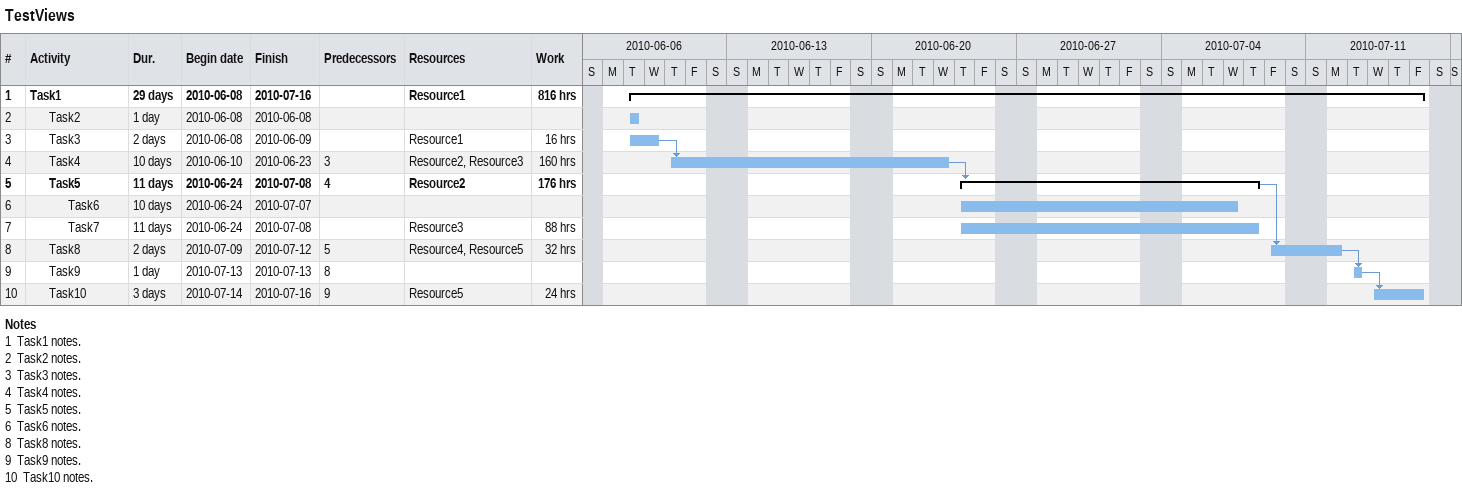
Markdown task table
TestViews

| ID | Level | Task | Duration | Start | Finish | Predecessors | Resources | Work (h) |
|---|---|---|---|---|---|---|---|---|
| 1 | 1 | **Task1** | 29d | 2010-06-08 | 2010-07-16 |  | Resource1 | 816 |
| 2 | 2 | Task2 | 1d | 2010-06-08 | 2010-06-08 |  |  |  |
| 3 | 2 | Task3 | 2d | 2010-06-08 | 2010-06-09 |  | Resource1 | 16 |
| 4 | 2 | Task4 | 10d | 2010-06-10 | 2010-06-23 | 3 | Resource2, Resource3 | 160 |
| 5 | 2 | **Task5** | 11d | 2010-06-24 | 2010-07-08 | 4 | Resource2 | 176 |
| 6 | 3 | Task6 | 10d | 2010-06-24 | 2010-07-07 |  |  |  |
| 7 | 3 | Task7 | 11d | 2010-06-24 | 2010-07-08 |  | Resource3 | 88 |
| 8 | 2 | Task8 | 2d | 2010-07-09 | 2010-07-12 | 5 | Resource4, Resource5 | 32 |
| 9 | 2 | Task9 | 1d | 2010-07-13 | 2010-07-13 | 8 |  |  |
| 10 | 2 | Task10 | 3d | 2010-07-14 | 2010-07-16 | 9 | Resource5 | 24 |

Notes
- 1: Task1 notes.
- 2: Task2 notes.
- 3: Task3 notes.
- 4: Task4 notes.
- 5: Task5 notes.
- 6: Task6 notes.
- 8: Task8 notes.
- 9: Task9 notes.
- 10: Task10 notes.
